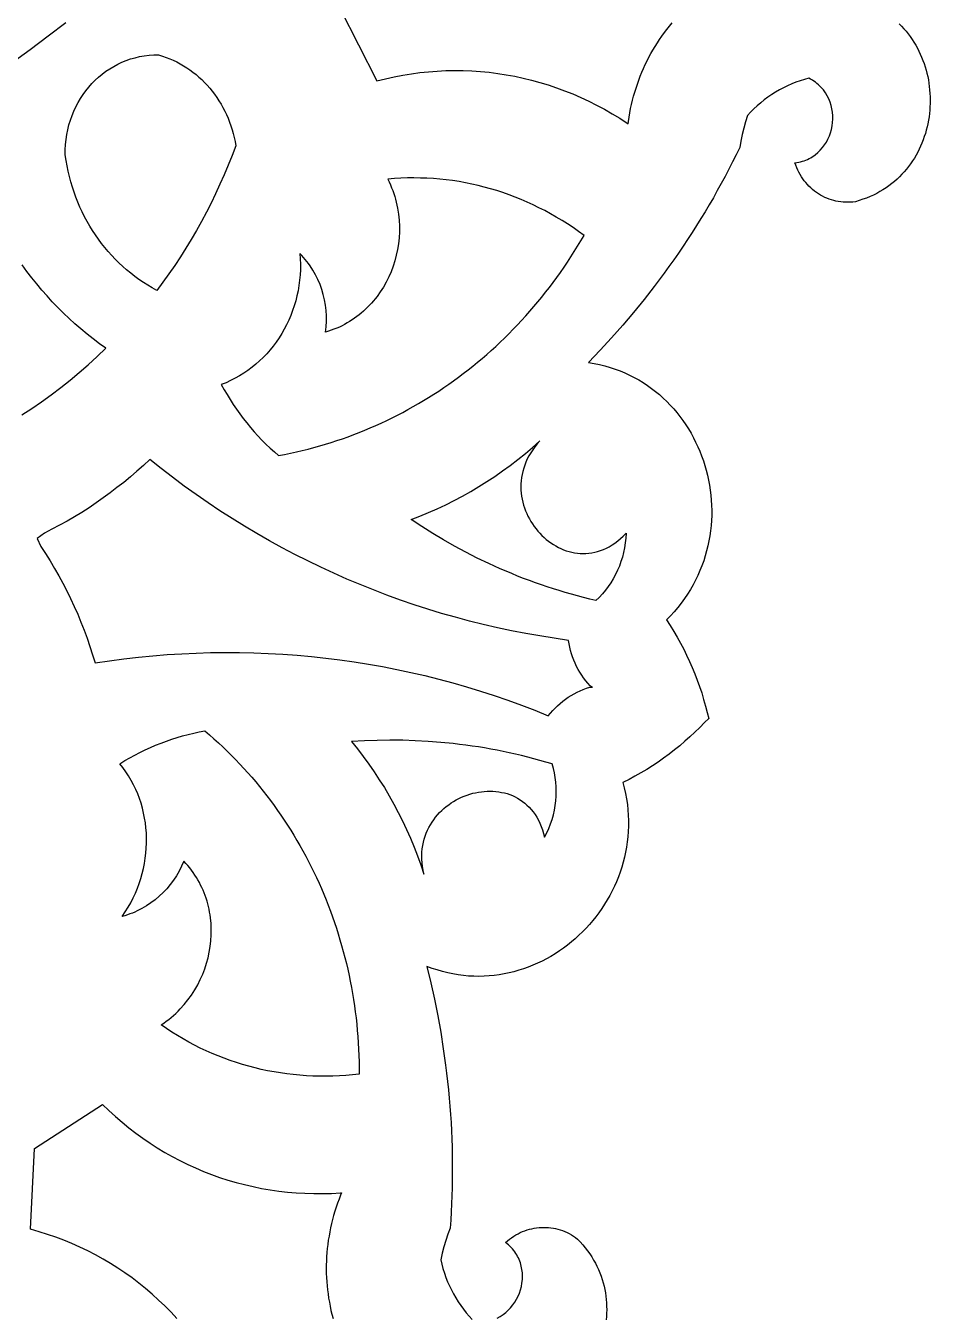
# Model space of a CAD drawing. Extents: x -261 to 261, y -261 to 261.
# Drawn here: x 179 to 261.3, y -119.2 to -1.5 of the extents above; entities that cross this region are included whole.
import ezdxf

# ---------------------------------------------------------------- set-up
doc = ezdxf.new("R2010")
doc.units = 0
doc.layers.add('COUCHE_1', color=18, linetype='CONTINUOUS')

msp = doc.modelspace()

# ---------------------------------------------------------------- linework, layer by layer
at = {"layer": 'COUCHE_1'}
for points in [[(207.59, 0), (210.94, -6.57), (211.72, -6.37), (212.5, -6.19), (213.29, -6.04), (214.08, -5.91), (214.86, -5.81), (215.65, -5.73), (216.44, -5.67), (217.23, -5.63), (218.02, -5.62), (218.81, -5.62), (219.59, -5.65), (220.38, -5.71), (221.16, -5.78), (221.94, -5.88), (222.72, -6), (223.49, -6.14), (224.26, -6.31), (225.03, -6.5), (225.79, -6.7), (226.55, -6.93), (227.3, -7.19), (228.04, -7.46), (228.78, -7.75), (229.51, -8.07), (230.23, -8.41), (230.95, -8.77), (231.66, -9.15), (232.36, -9.55), (233.05, -9.97), (233.73, -10.41), (233.81, -10.47), (233.84, -10.26), (233.9, -9.86), (233.97, -9.48), (234.04, -9.09), (234.13, -8.71), (234.22, -8.33), (234.31, -7.96), (234.42, -7.58), (234.54, -7.22), (234.66, -6.85), (234.79, -6.49), (234.92, -6.13), (235.07, -5.78), (235.22, -5.43), (235.38, -5.08), (235.54, -4.74), (235.71, -4.41), (235.89, -4.07), (236.08, -3.75), (236.28, -3.42), (236.48, -3.1), (236.69, -2.79), (236.9, -2.48), (237.12, -2.17), (237.35, -1.87), (237.58, -1.58), (237.83, -1.29)], [(177.73, -4.9), (179.37, -3.7), (181, -2.47), (182.61, -1.23)], [(258.49, -1.36), (258.71, -1.58), (258.92, -1.81), (259.13, -2.04), (259.32, -2.29), (259.51, -2.53), (259.68, -2.79), (259.85, -3.05), (260.01, -3.31), (260.16, -3.58), (260.3, -3.85), (260.43, -4.13), (260.55, -4.41), (260.67, -4.7), (260.77, -4.99), (260.87, -5.28), (260.95, -5.58), (261.03, -5.87), (261.1, -6.17), (261.16, -6.48), (261.21, -6.78), (261.25, -7.08), (261.28, -7.39), (261.31, -7.7), (261.32, -8.01), (261.33, -8.31), (261.32, -8.62), (261.31, -8.93), (261.29, -9.24), (261.26, -9.54), (261.22, -9.85), (261.17, -10.15), (261.11, -10.46), (261.05, -10.76), (260.97, -11.05), (260.89, -11.35), (260.79, -11.64), (260.69, -11.93), (260.58, -12.22), (260.46, -12.5), (260.33, -12.78), (260.19, -13.06), (260.04, -13.33), (259.89, -13.59), (259.72, -13.85), (259.55, -14.11), (259.36, -14.36), (259.17, -14.6), (258.97, -14.84), (258.76, -15.07), (258.54, -15.29), (258.31, -15.51), (258.07, -15.72), (257.83, -15.92), (257.57, -16.12), (257.31, -16.3), (257.03, -16.48), (256.75, -16.65), (256.46, -16.81), (256.16, -16.96), (255.85, -17.1), (255.53, -17.23), (255.2, -17.35), (254.86, -17.47), (254.52, -17.57), (254.29, -17.6), (254.07, -17.62), (253.84, -17.62), (253.62, -17.62), (253.4, -17.61), (253.18, -17.59), (252.96, -17.56), (252.75, -17.52), (252.54, -17.46), (252.33, -17.4), (252.12, -17.33), (251.92, -17.25), (251.72, -17.17), (251.52, -17.07), (251.33, -16.96), (251.15, -16.85), (250.97, -16.73), (250.79, -16.6), (250.62, -16.46), (250.45, -16.31), (250.29, -16.16), (250.14, -16), (249.99, -15.83), (249.85, -15.66), (249.72, -15.47), (249.6, -15.29), (249.48, -15.09), (249.37, -14.89), (249.26, -14.68), (249.17, -14.47), (249.08, -14.25), (249.01, -14.02), (249.19, -14), (249.36, -13.97), (249.53, -13.93), (249.7, -13.88), (249.86, -13.83), (250.01, -13.77), (250.16, -13.71), (250.31, -13.63), (250.45, -13.56), (250.59, -13.48), (250.73, -13.39), (250.86, -13.3), (251.1, -13.1), (251.32, -12.88), (251.53, -12.64), (251.71, -12.39), (251.88, -12.13), (252.02, -11.86), (252.15, -11.57), (252.25, -11.28), (252.34, -10.98), (252.4, -10.67), (252.44, -10.36), (252.46, -10.05), (252.45, -9.74), (252.43, -9.42), (252.38, -9.11), (252.31, -8.81), (252.21, -8.51), (252.1, -8.21), (251.95, -7.93), (251.79, -7.66), (251.6, -7.39), (251.5, -7.27), (251.39, -7.15), (251.27, -7.03), (251.15, -6.91), (251.02, -6.8), (250.89, -6.69), (250.74, -6.59), (250.6, -6.5), (250.44, -6.4), (250.28, -6.32), (249.88, -6.43), (249.49, -6.55), (249.1, -6.69), (248.72, -6.84), (248.34, -7.01), (247.97, -7.19), (247.6, -7.38), (247.25, -7.59), (246.9, -7.81), (246.55, -8.05), (246.22, -8.29), (245.89, -8.55), (245.57, -8.82), (245.27, -9.11), (244.97, -9.41), (244.68, -9.71), (244.5, -10.3), (244.35, -10.88), (244.21, -11.46), (244.08, -12.05), (243.98, -12.63), (243.98, -12.63), (243.66, -13.29), (243.33, -13.95), (242.99, -14.6), (242.65, -15.26), (242.3, -15.91), (241.94, -16.55), (241.58, -17.2), (241.21, -17.84), (240.83, -18.48), (240.44, -19.11), (240.05, -19.74), (239.65, -20.37), (239.24, -21), (238.83, -21.62), (238.41, -22.24), (237.98, -22.85), (237.54, -23.46), (237.1, -24.07), (236.65, -24.68), (236.2, -25.28), (235.27, -26.47), (234.31, -27.65), (233.33, -28.82), (232.32, -29.97), (231.28, -31.1), (230.22, -32.22), (230.22, -32.22), (230.72, -32.3), (231.21, -32.4), (231.69, -32.52), (232.17, -32.66), (232.63, -32.81), (233.08, -32.98), (233.52, -33.16), (233.95, -33.36), (234.38, -33.57), (234.79, -33.8), (235.18, -34.04), (235.57, -34.3), (235.95, -34.57), (236.31, -34.85), (236.67, -35.14), (237.01, -35.45), (237.34, -35.76), (237.66, -36.09), (237.97, -36.43), (238.26, -36.78), (238.54, -37.14), (238.81, -37.5), (239.07, -37.88), (239.32, -38.26), (239.55, -38.66), (239.77, -39.06), (239.97, -39.46), (240.17, -39.88), (240.35, -40.3), (240.51, -40.72), (240.67, -41.16), (240.81, -41.59), (240.93, -42.03), (241.05, -42.48), (241.14, -42.93), (241.23, -43.38), (241.3, -43.84), (241.35, -44.29), (241.39, -44.75), (241.42, -45.22), (241.43, -45.68), (241.43, -46.14), (241.41, -46.6), (241.37, -47.07), (241.32, -47.53), (241.26, -47.99), (241.18, -48.45), (241.08, -48.91), (240.97, -49.37), (240.84, -49.82), (240.7, -50.27), (240.54, -50.72), (240.36, -51.16), (240.17, -51.6), (239.96, -52.04), (239.74, -52.47), (239.49, -52.89), (239.23, -53.31), (238.96, -53.72), (238.66, -54.12), (238.35, -54.52), (238.02, -54.91), (237.67, -55.29), (237.31, -55.66), (237.65, -56.17), (237.98, -56.7), (238.29, -57.23), (238.59, -57.77), (238.88, -58.32), (239.15, -58.87), (239.42, -59.43), (239.66, -59.99), (239.9, -60.56), (240.12, -61.14), (240.32, -61.72), (240.52, -62.31), (240.69, -62.9), (240.86, -63.5), (241.01, -64.1), (241.17, -64.62), (240.77, -65), (240.34, -65.44), (239.9, -65.87), (239.45, -66.3), (238.99, -66.71), (238.52, -67.11), (238.04, -67.5), (237.55, -67.88), (237.05, -68.24), (236.55, -68.6), (236.03, -68.94), (235.51, -69.27), (234.98, -69.58), (234.44, -69.89), (233.9, -70.18), (233.34, -70.45), (233.47, -70.96), (233.58, -71.46), (233.67, -71.96), (233.75, -72.46), (233.8, -72.96), (233.83, -73.45), (233.85, -73.94), (233.85, -74.43), (233.83, -74.92), (233.8, -75.4), (233.74, -75.87), (233.67, -76.34), (233.59, -76.81), (233.49, -77.27), (233.37, -77.73), (233.24, -78.18), (233.09, -78.63), (232.93, -79.07), (232.76, -79.5), (232.57, -79.92), (232.37, -80.34), (232.15, -80.75), (231.92, -81.16), (231.68, -81.55), (231.43, -81.94), (231.16, -82.32), (230.89, -82.69), (230.6, -83.04), (230.3, -83.39), (229.99, -83.73), (229.67, -84.06), (229.34, -84.38), (229, -84.69), (228.65, -84.99), (228.3, -85.27), (227.93, -85.55), (227.56, -85.81), (227.17, -86.06), (226.78, -86.3), (226.39, -86.52), (225.98, -86.73), (225.57, -86.93), (225.15, -87.11), (224.73, -87.28), (224.3, -87.43), (223.86, -87.57), (223.42, -87.7), (222.98, -87.81), (222.53, -87.9), (222.08, -87.98), (221.62, -88.04), (221.16, -88.08), (220.7, -88.11), (220.23, -88.12), (219.76, -88.11), (219.29, -88.09), (218.82, -88.04), (218.34, -87.98), (217.87, -87.9), (217.39, -87.8), (216.91, -87.68), (216.44, -87.54), (215.96, -87.39), (215.48, -87.21), (215.48, -87.21), (215.84, -88.71), (216.18, -90.21), (216.48, -91.71), (216.75, -93.21), (216.99, -94.71), (217.19, -96.21), (217.29, -96.95), (217.37, -97.7), (217.45, -98.45), (217.52, -99.2), (217.58, -99.95), (217.64, -100.69), (217.69, -101.44), (217.73, -102.18), (217.76, -102.93), (217.78, -103.67), (217.8, -104.41), (217.81, -105.15), (217.81, -105.9), (217.8, -106.64), (217.79, -107.37), (217.77, -108.11), (217.74, -108.85), (217.7, -109.58), (217.66, -110.32), (217.61, -111.05), (217.61, -111.05), (217.41, -111.61), (217.22, -112.18), (217.05, -112.75), (216.89, -113.34), (216.75, -113.93), (216.85, -114.34), (216.96, -114.74), (217.09, -115.15), (217.22, -115.54), (217.38, -115.93), (217.54, -116.31), (217.72, -116.68), (217.92, -117.05), (218.12, -117.41), (218.34, -117.76), (218.57, -118.1), (218.82, -118.43), (219.07, -118.76), (219.34, -119.07), (219.62, -119.38)], [(178.6, -36.98), (179.51, -36.39), (180.4, -35.78), (181.28, -35.15), (182.15, -34.5), (183, -33.82), (183.83, -33.13), (184.66, -32.41), (185.46, -31.67), (186.25, -30.92), (185.67, -30.5), (185.1, -30.06), (184.54, -29.62), (183.98, -29.16), (183.44, -28.69), (182.91, -28.2), (182.39, -27.71), (181.88, -27.2), (181.38, -26.68), (180.9, -26.15), (180.42, -25.61), (179.96, -25.05), (179.51, -24.49), (179.07, -23.91), (178.65, -23.33)], [(192.73, -119.28), (192.19, -118.7), (191.63, -118.14), (191.06, -117.6), (190.48, -117.07), (189.88, -116.56), (189.27, -116.07), (188.64, -115.59), (188, -115.13), (187.35, -114.69), (186.68, -114.27), (186, -113.87), (185.31, -113.49), (184.61, -113.13), (183.9, -112.79), (183.17, -112.46), (182.44, -112.16), (181.69, -111.88), (180.94, -111.62), (180.17, -111.38), (179.4, -111.16), (179.77, -103.79), (185.96, -99.78), (186.54, -100.34), (187.13, -100.89), (187.74, -101.41), (188.35, -101.92), (188.98, -102.4), (189.62, -102.87), (190.28, -103.31), (190.94, -103.74), (191.62, -104.15), (192.31, -104.53), (193, -104.9), (193.71, -105.25), (194.42, -105.57), (195.15, -105.88), (195.88, -106.16), (196.62, -106.43), (197.37, -106.67), (198.13, -106.89), (198.89, -107.09), (199.66, -107.27), (200.44, -107.43), (201.22, -107.56), (202.01, -107.68), (202.8, -107.77), (203.59, -107.84), (204.39, -107.88), (205.2, -107.91), (206, -107.91), (206.81, -107.89), (207.63, -107.85), (207.72, -107.84), (207.64, -108.04), (207.5, -108.41), (207.36, -108.78), (207.23, -109.15), (207.11, -109.52), (207, -109.89), (206.9, -110.27), (206.81, -110.64), (206.72, -111.02), (206.64, -111.4), (206.58, -111.77), (206.51, -112.15), (206.46, -112.53), (206.42, -112.91), (206.38, -113.28), (206.36, -113.66), (206.34, -114.04), (206.33, -114.42), (206.33, -114.8), (206.33, -115.17), (206.35, -115.55), (206.37, -115.93), (206.4, -116.3), (206.44, -116.68), (206.49, -117.05), (206.54, -117.42), (206.61, -117.8), (206.68, -118.17), (206.76, -118.54), (206.85, -118.9), (206.95, -119.27)], [(221.88, -119.26), (222.16, -119.11), (222.43, -118.93), (222.68, -118.74), (222.91, -118.53), (223.12, -118.3), (223.32, -118.05), (223.5, -117.79), (223.66, -117.52), (223.8, -117.24), (223.92, -116.96), (224.02, -116.66), (224.1, -116.36), (224.15, -116.05), (224.19, -115.74), (224.2, -115.43), (224.19, -115.12), (224.15, -114.81), (224.09, -114.51), (224.01, -114.21), (223.89, -113.91), (223.83, -113.77), (223.76, -113.63), (223.68, -113.49), (223.59, -113.35), (223.5, -113.21), (223.4, -113.08), (223.3, -112.95), (223.18, -112.83), (223.06, -112.7), (222.94, -112.58), (222.8, -112.47), (222.66, -112.36), (222.84, -112.2), (223.02, -112.06), (223.21, -111.92), (223.4, -111.79), (223.6, -111.67), (223.8, -111.56), (224, -111.46), (224.21, -111.37), (224.42, -111.29), (224.63, -111.21), (224.84, -111.15), (225.06, -111.1), (225.27, -111.06), (225.49, -111.02), (225.71, -111), (225.92, -110.98), (226.14, -110.98), (226.36, -110.98), (226.58, -110.99), (226.79, -111.02), (227.01, -111.05), (227.22, -111.09), (227.43, -111.14), (227.64, -111.2), (227.85, -111.28), (228.05, -111.36), (228.26, -111.45), (228.45, -111.55), (228.65, -111.66), (228.84, -111.78), (229.02, -111.91), (229.2, -112.05), (229.45, -112.31), (229.69, -112.57), (229.91, -112.84), (230.12, -113.11), (230.32, -113.39), (230.5, -113.67), (230.68, -113.96), (230.84, -114.24), (230.98, -114.53), (231.12, -114.83), (231.24, -115.12), (231.36, -115.42), (231.46, -115.72), (231.55, -116.02), (231.63, -116.33), (231.69, -116.63), (231.75, -116.94), (231.79, -117.25), (231.83, -117.56), (231.85, -117.86), (231.86, -118.17), (231.87, -118.48), (231.86, -118.79), (231.84, -119.1), (231.81, -119.4)]]:
    msp.add_lwpolyline(points, dxfattribs=at)
for points in [[(191.06, -4.2), (191.41, -4.31), (191.74, -4.42), (192.07, -4.55), (192.39, -4.69), (192.71, -4.84), (193.02, -5.01), (193.32, -5.18), (193.62, -5.37), (193.91, -5.56), (194.19, -5.77), (194.47, -5.99), (194.73, -6.22), (194.99, -6.45), (195.24, -6.7), (195.48, -6.96), (195.72, -7.22), (195.94, -7.5), (196.16, -7.78), (196.36, -8.07), (196.56, -8.37), (196.75, -8.67), (196.92, -8.99), (197.09, -9.31), (197.24, -9.63), (197.39, -9.97), (197.52, -10.31), (197.65, -10.66), (197.76, -11.01), (197.86, -11.36), (197.95, -11.73), (198.02, -12.09), (198.08, -12.47), (197.75, -13.36), (197.4, -14.24), (197.03, -15.12), (196.65, -15.98), (196.25, -16.84), (195.84, -17.69), (195.41, -18.53), (194.97, -19.36), (194.51, -20.18), (194.03, -21), (193.55, -21.8), (193.05, -22.59), (192.53, -23.37), (192, -24.14), (191.45, -24.9), (190.89, -25.65), (190.48, -25.42), (190.07, -25.18), (189.67, -24.92), (189.27, -24.66), (188.89, -24.38), (188.52, -24.09), (188.15, -23.78), (187.8, -23.47), (187.45, -23.14), (187.11, -22.81), (186.79, -22.46), (186.47, -22.11), (186.16, -21.74), (185.87, -21.37), (185.58, -20.98), (185.31, -20.59), (185.05, -20.19), (184.79, -19.78), (184.55, -19.36), (184.32, -18.93), (184.11, -18.5), (183.9, -18.06), (183.71, -17.61), (183.53, -17.15), (183.36, -16.69), (183.21, -16.23), (183.07, -15.75), (182.94, -15.27), (182.82, -14.79), (182.72, -14.3), (182.64, -13.8), (182.56, -13.3), (182.56, -12.83), (182.59, -12.36), (182.63, -11.9), (182.7, -11.45), (182.79, -11.01), (182.9, -10.57), (183.03, -10.14), (183.18, -9.72), (183.34, -9.32), (183.53, -8.92), (183.73, -8.54), (183.95, -8.16), (184.19, -7.8), (184.44, -7.46), (184.71, -7.12), (184.99, -6.81), (185.29, -6.5), (185.6, -6.22), (185.93, -5.94), (186.26, -5.69), (186.61, -5.46), (186.97, -5.24), (187.34, -5.04), (187.72, -4.86), (188.11, -4.7), (188.51, -4.56), (188.92, -4.45), (189.33, -4.35), (189.76, -4.28), (190.19, -4.23), (190.62, -4.2)], [(211.94, -15.5), (212.06, -15.76), (212.18, -16.02), (212.28, -16.29), (212.38, -16.55), (212.48, -16.82), (212.56, -17.08), (212.64, -17.35), (212.71, -17.62), (212.82, -18.16), (212.91, -18.7), (212.96, -19.24), (212.99, -19.78), (212.99, -20.32), (212.96, -20.86), (212.91, -21.39), (212.82, -21.91), (212.71, -22.43), (212.58, -22.94), (212.42, -23.45), (212.23, -23.94), (212.02, -24.42), (211.79, -24.89), (211.53, -25.34), (211.25, -25.78), (210.95, -26.2), (210.79, -26.41), (210.62, -26.61), (210.45, -26.8), (210.28, -26.99), (210.09, -27.18), (209.91, -27.36), (209.72, -27.54), (209.52, -27.71), (209.32, -27.87), (209.11, -28.03), (208.9, -28.18), (208.68, -28.33), (208.46, -28.47), (208.23, -28.61), (208, -28.74), (207.77, -28.86), (207.53, -28.98), (207.28, -29.08), (207.03, -29.19), (206.78, -29.28), (206.52, -29.37), (206.26, -29.45), (206.32, -28.95), (206.34, -28.45), (206.34, -27.96), (206.31, -27.47), (206.26, -26.98), (206.17, -26.5), (206.06, -26.02), (205.93, -25.56), (205.76, -25.1), (205.57, -24.66), (205.36, -24.22), (205.12, -23.81), (204.86, -23.4), (204.72, -23.2), (204.57, -23.01), (204.42, -22.83), (204.26, -22.64), (204.1, -22.46), (203.93, -22.29), (203.96, -22.78), (203.98, -23.27), (203.97, -23.76), (203.95, -24.24), (203.9, -24.72), (203.84, -25.2), (203.76, -25.67), (203.66, -26.13), (203.55, -26.59), (203.41, -27.04), (203.26, -27.49), (203.1, -27.92), (202.92, -28.35), (202.72, -28.77), (202.5, -29.18), (202.27, -29.58), (202.03, -29.97), (201.77, -30.35), (201.5, -30.72), (201.21, -31.07), (200.91, -31.42), (200.59, -31.75), (200.26, -32.06), (199.92, -32.37), (199.57, -32.65), (199.2, -32.93), (198.83, -33.19), (198.44, -33.43), (198.04, -33.65), (197.62, -33.86), (197.2, -34.05), (196.77, -34.22), (197.03, -34.69), (197.29, -35.14), (197.57, -35.59), (197.85, -36.04), (198.15, -36.47), (198.45, -36.9), (198.77, -37.31), (199.09, -37.72), (199.42, -38.13), (199.76, -38.52), (200.11, -38.9), (200.47, -39.28), (200.84, -39.64), (201.22, -40), (201.6, -40.35), (201.99, -40.68), (202.53, -40.58), (203.07, -40.47), (203.61, -40.36), (204.14, -40.23), (204.67, -40.1), (205.2, -39.96), (205.73, -39.81), (206.25, -39.66), (206.77, -39.5), (207.29, -39.33), (207.81, -39.16), (208.32, -38.97), (208.83, -38.78), (209.34, -38.59), (209.84, -38.38), (210.34, -38.17), (210.84, -37.95), (211.34, -37.73), (211.83, -37.5), (212.32, -37.26), (212.81, -37.01), (213.29, -36.76), (213.77, -36.5), (214.25, -36.23), (214.72, -35.96), (215.19, -35.68), (215.65, -35.4), (216.12, -35.11), (216.57, -34.81), (217.03, -34.5), (217.48, -34.19), (217.93, -33.87), (218.37, -33.55), (218.81, -33.22), (219.24, -32.88), (219.67, -32.54), (220.1, -32.19), (220.52, -31.84), (220.94, -31.48), (221.35, -31.11), (221.76, -30.74), (222.17, -30.36), (222.57, -29.98), (222.96, -29.59), (223.35, -29.19), (223.74, -28.79), (224.12, -28.38), (224.49, -27.97), (224.87, -27.55), (225.23, -27.12), (225.59, -26.7), (225.95, -26.26), (226.3, -25.82), (226.65, -25.37), (226.99, -24.92), (227.32, -24.47), (227.65, -24), (227.98, -23.54), (228.3, -23.06), (228.61, -22.59), (228.92, -22.1), (229.22, -21.62), (229.52, -21.12), (229.81, -20.63), (229.31, -20.27), (228.82, -19.92), (228.31, -19.59), (227.8, -19.27), (227.28, -18.96), (226.76, -18.66), (226.24, -18.38), (225.7, -18.11), (225.17, -17.85), (224.63, -17.6), (224.08, -17.37), (223.53, -17.15), (222.98, -16.94), (222.42, -16.74), (221.86, -16.56), (221.29, -16.39), (220.72, -16.24), (220.15, -16.09), (219.58, -15.96), (219, -15.85), (218.42, -15.74), (217.84, -15.65), (217.25, -15.58), (216.67, -15.51), (216.08, -15.46), (215.49, -15.43), (214.9, -15.41), (214.31, -15.4), (213.72, -15.4), (213.12, -15.42), (212.53, -15.46)], [(225.78, -39.36), (225.54, -39.63), (225.33, -39.9), (225.13, -40.17), (224.95, -40.44), (224.79, -40.72), (224.64, -41), (224.51, -41.28), (224.4, -41.56), (224.31, -41.85), (224.23, -42.13), (224.16, -42.42), (224.11, -42.7), (224.08, -42.98), (224.06, -43.27), (224.05, -43.55), (224.06, -43.83), (224.09, -44.11), (224.12, -44.38), (224.17, -44.65), (224.23, -44.92), (224.3, -45.19), (224.38, -45.45), (224.48, -45.71), (224.58, -45.96), (224.7, -46.21), (224.83, -46.45), (224.96, -46.69), (225.11, -46.92), (225.26, -47.14), (225.43, -47.36), (225.6, -47.57), (225.78, -47.77), (225.97, -47.96), (226.16, -48.14), (226.36, -48.32), (226.57, -48.48), (226.79, -48.64), (227.01, -48.79), (227.24, -48.92), (227.47, -49.05), (227.7, -49.16), (227.94, -49.26), (228.19, -49.35), (228.44, -49.43), (228.69, -49.49), (228.94, -49.54), (229.2, -49.58), (229.46, -49.6), (229.72, -49.61), (229.98, -49.61), (230.25, -49.59), (230.51, -49.55), (230.78, -49.5), (231.04, -49.43), (231.31, -49.34), (231.57, -49.24), (231.84, -49.12), (232.1, -48.99), (232.36, -48.83), (232.62, -48.66), (232.88, -48.46), (233.13, -48.25), (233.38, -48.02), (233.63, -47.77), (233.61, -48.21), (233.56, -48.65), (233.49, -49.08), (233.41, -49.51), (233.3, -49.93), (233.17, -50.34), (233.03, -50.75), (232.86, -51.14), (232.68, -51.53), (232.47, -51.9), (232.25, -52.27), (232.01, -52.62), (231.75, -52.96), (231.48, -53.29), (231.19, -53.6), (230.88, -53.89), (230.32, -53.76), (229.76, -53.62), (229.21, -53.47), (228.66, -53.32), (228.1, -53.16), (227.55, -52.99), (227.01, -52.82), (226.46, -52.64), (225.92, -52.46), (225.37, -52.27), (224.83, -52.07), (224.3, -51.87), (223.76, -51.66), (223.23, -51.44), (222.7, -51.22), (222.17, -50.99), (221.12, -50.52), (220.07, -50.02), (219.04, -49.49), (218.02, -48.94), (217.01, -48.37), (216.02, -47.78), (215.03, -47.16), (214.05, -46.52), (214.85, -46.21), (215.65, -45.88), (216.43, -45.53), (217.21, -45.17), (217.97, -44.78), (218.73, -44.38), (219.48, -43.96), (220.22, -43.52), (220.95, -43.06), (221.68, -42.58), (222.39, -42.09), (223.09, -41.58), (223.78, -41.05), (224.46, -40.51), (225.12, -39.94)], [(180.01, -48.23), (180.33, -48.97), (180.76, -49.62), (181.17, -50.29), (181.58, -50.96), (181.96, -51.63), (182.34, -52.32), (182.7, -53.01), (183.04, -53.72), (183.37, -54.43), (183.69, -55.14), (183.99, -55.87), (184.28, -56.6), (184.55, -57.33), (184.81, -58.08), (185.05, -58.83), (185.28, -59.58), (186.59, -59.39), (187.9, -59.21), (189.22, -59.06), (190.53, -58.93), (191.85, -58.82), (193.17, -58.74), (194.48, -58.67), (195.8, -58.63), (197.11, -58.62), (198.43, -58.62), (199.74, -58.65), (201.05, -58.7), (202.36, -58.78), (203.67, -58.87), (204.98, -58.99), (206.28, -59.13), (207.58, -59.29), (208.88, -59.48), (210.17, -59.68), (211.46, -59.91), (212.75, -60.17), (214.03, -60.44), (215.31, -60.73), (216.58, -61.05), (217.85, -61.39), (219.11, -61.75), (220.37, -62.14), (221.62, -62.54), (222.86, -62.97), (224.1, -63.42), (225.33, -63.89), (226.55, -64.39), (226.75, -64.14), (226.96, -63.91), (227.17, -63.68), (227.4, -63.47), (227.63, -63.26), (227.87, -63.06), (228.12, -62.88), (228.37, -62.7), (228.64, -62.54), (228.9, -62.38), (229.18, -62.24), (229.46, -62.11), (229.74, -61.99), (230.03, -61.88), (230.33, -61.79), (230.58, -61.78), (230.36, -61.65), (230.16, -61.42), (229.96, -61.19), (229.77, -60.94), (229.59, -60.69), (229.43, -60.43), (229.27, -60.16), (229.13, -59.89), (229, -59.61), (228.87, -59.32), (228.76, -59.03), (228.67, -58.74), (228.58, -58.44), (228.51, -58.13), (228.44, -57.83), (228.4, -57.52), (227.09, -57.33), (225.79, -57.12), (224.49, -56.9), (223.2, -56.64), (221.91, -56.37), (220.63, -56.07), (219.36, -55.76), (218.09, -55.42), (216.83, -55.06), (215.58, -54.67), (214.33, -54.27), (213.09, -53.85), (211.86, -53.4), (210.63, -52.93), (209.42, -52.44), (208.21, -51.93), (207.01, -51.4), (205.82, -50.85), (204.64, -50.28), (203.47, -49.69), (202.31, -49.08), (201.15, -48.44), (200.01, -47.79), (198.88, -47.12), (197.76, -46.43), (196.65, -45.72), (195.56, -44.99), (194.47, -44.23), (193.4, -43.46), (192.33, -42.67), (191.28, -41.87), (190.25, -41.04), (189.67, -41.58), (189.09, -42.11), (188.49, -42.62), (187.89, -43.13), (187.27, -43.61), (186.65, -44.09), (186.02, -44.55), (185.38, -45), (184.73, -45.44), (184.07, -45.86), (183.4, -46.27), (182.73, -46.66), (182.04, -47.04), (181.35, -47.4), (180.66, -47.75)], [(191.29, -92.54), (191.53, -92.38), (191.76, -92.21), (191.99, -92.04), (192.21, -91.86), (192.42, -91.67), (192.63, -91.49), (192.83, -91.29), (193.02, -91.09), (193.39, -90.68), (193.73, -90.26), (194.05, -89.82), (194.35, -89.36), (194.62, -88.9), (194.86, -88.42), (195.08, -87.93), (195.27, -87.43), (195.43, -86.93), (195.57, -86.42), (195.68, -85.91), (195.77, -85.39), (195.83, -84.87), (195.86, -84.34), (195.86, -83.82), (195.84, -83.3), (195.79, -82.78), (195.75, -82.53), (195.71, -82.27), (195.66, -82.01), (195.6, -81.76), (195.54, -81.51), (195.47, -81.26), (195.39, -81.01), (195.3, -80.76), (195.21, -80.52), (195.11, -80.28), (195, -80.04), (194.89, -79.8), (194.77, -79.57), (194.64, -79.34), (194.5, -79.11), (194.36, -78.89), (194.21, -78.67), (194.05, -78.45), (193.89, -78.24), (193.72, -78.03), (193.54, -77.83), (193.35, -77.63), (193.15, -78.09), (192.93, -78.53), (192.68, -78.96), (192.41, -79.37), (192.11, -79.76), (191.8, -80.14), (191.47, -80.49), (191.12, -80.83), (190.75, -81.14), (190.36, -81.43), (189.96, -81.7), (189.54, -81.94), (189.11, -82.16), (188.89, -82.26), (188.67, -82.36), (188.45, -82.44), (188.22, -82.52), (187.99, -82.6), (187.75, -82.66), (188.03, -82.25), (188.29, -81.83), (188.52, -81.41), (188.74, -80.98), (188.95, -80.54), (189.13, -80.1), (189.3, -79.65), (189.44, -79.2), (189.57, -78.75), (189.68, -78.29), (189.77, -77.83), (189.85, -77.37), (189.91, -76.91), (189.94, -76.44), (189.96, -75.98), (189.96, -75.52), (189.95, -75.06), (189.91, -74.6), (189.86, -74.15), (189.79, -73.7), (189.7, -73.25), (189.59, -72.8), (189.46, -72.36), (189.32, -71.93), (189.16, -71.51), (188.98, -71.09), (188.78, -70.67), (188.56, -70.27), (188.33, -69.87), (188.08, -69.49), (187.81, -69.11), (187.52, -68.75), (187.97, -68.47), (188.43, -68.21), (188.89, -67.96), (189.36, -67.72), (189.84, -67.49), (190.31, -67.27), (190.79, -67.07), (191.28, -66.87), (191.77, -66.69), (192.26, -66.52), (192.75, -66.37), (193.25, -66.22), (193.75, -66.09), (194.26, -65.97), (194.76, -65.86), (195.27, -65.76), (195.69, -66.12), (196.1, -66.49), (196.51, -66.85), (196.91, -67.23), (197.3, -67.61), (197.69, -67.99), (198.07, -68.38), (198.45, -68.78), (198.82, -69.18), (199.18, -69.58), (199.54, -69.99), (199.9, -70.41), (200.24, -70.83), (200.58, -71.25), (200.92, -71.68), (201.25, -72.11), (201.57, -72.55), (201.89, -73), (202.2, -73.44), (202.5, -73.89), (202.8, -74.35), (203.09, -74.81), (203.38, -75.27), (203.66, -75.74), (203.93, -76.21), (204.2, -76.69), (204.46, -77.17), (204.71, -77.65), (204.96, -78.14), (205.2, -78.63), (205.44, -79.13), (205.67, -79.63), (205.89, -80.13), (206.1, -80.63), (206.31, -81.14), (206.51, -81.65), (206.71, -82.17), (206.9, -82.69), (207.08, -83.21), (207.25, -83.73), (207.42, -84.26), (207.58, -84.79), (207.73, -85.32), (207.88, -85.86), (208.02, -86.4), (208.16, -86.94), (208.28, -87.48), (208.4, -88.03), (208.51, -88.57), (208.62, -89.13), (208.72, -89.68), (208.81, -90.23), (208.89, -90.79), (208.97, -91.35), (209.04, -91.91), (209.1, -92.47), (209.15, -93.04), (209.2, -93.61), (209.24, -94.17), (209.28, -94.74), (209.3, -95.32), (209.32, -95.89), (209.33, -96.46), (209.33, -97.04), (208.73, -97.1), (208.12, -97.15), (207.52, -97.19), (206.92, -97.21), (206.31, -97.22), (205.71, -97.22), (205.12, -97.2), (204.52, -97.17), (203.92, -97.13), (203.33, -97.07), (202.74, -97), (202.16, -96.92), (201.57, -96.82), (200.99, -96.71), (200.41, -96.59), (199.84, -96.45), (199.27, -96.3), (198.7, -96.14), (198.14, -95.96), (197.58, -95.78), (197.03, -95.58), (196.48, -95.36), (195.94, -95.14), (195.4, -94.9), (194.86, -94.65), (194.34, -94.38), (193.81, -94.11), (193.3, -93.82), (192.79, -93.52), (192.28, -93.21), (191.79, -92.88)], [(215.21, -78.8), (215.14, -78.45), (215.09, -78.11), (215.05, -77.78), (215.03, -77.45), (215.03, -77.13), (215.04, -76.81), (215.07, -76.51), (215.12, -76.21), (215.18, -75.91), (215.25, -75.63), (215.34, -75.35), (215.44, -75.08), (215.55, -74.81), (215.67, -74.56), (215.81, -74.31), (215.96, -74.08), (216.12, -73.85), (216.28, -73.62), (216.46, -73.41), (216.65, -73.21), (216.84, -73.02), (217.05, -72.83), (217.26, -72.65), (217.48, -72.49), (217.7, -72.33), (217.93, -72.19), (218.17, -72.05), (218.41, -71.92), (218.65, -71.81), (218.9, -71.7), (219.16, -71.61), (219.41, -71.52), (219.67, -71.45), (219.93, -71.39), (220.2, -71.34), (220.46, -71.3), (220.72, -71.27), (220.99, -71.25), (221.25, -71.25), (221.51, -71.26), (221.78, -71.28), (222.03, -71.31), (222.29, -71.36), (222.55, -71.41), (222.8, -71.48), (223.04, -71.57), (223.28, -71.66), (223.52, -71.77), (223.75, -71.89), (223.98, -72.03), (224.19, -72.18), (224.41, -72.34), (224.61, -72.52), (224.81, -72.71), (224.99, -72.92), (225.17, -73.14), (225.34, -73.38), (225.5, -73.63), (225.65, -73.89), (225.78, -74.17), (225.91, -74.47), (226.02, -74.78), (226.12, -75.11), (226.21, -75.45), (226.41, -75.05), (226.59, -74.65), (226.75, -74.24), (226.89, -73.83), (227.01, -73.41), (227.1, -72.99), (227.18, -72.57), (227.23, -72.14), (227.27, -71.71), (227.28, -71.29), (227.27, -70.86), (227.24, -70.43), (227.18, -70.01), (227.11, -69.59), (227.01, -69.18), (226.89, -68.77), (226.34, -68.6), (225.79, -68.45), (225.24, -68.3), (224.68, -68.15), (224.12, -68.01), (223.56, -67.88), (223, -67.76), (222.44, -67.64), (221.88, -67.53), (221.31, -67.42), (220.75, -67.32), (220.18, -67.23), (219.61, -67.14), (219.04, -67.06), (218.47, -66.99), (217.9, -66.92), (216.75, -66.81), (215.6, -66.72), (214.44, -66.66), (213.29, -66.62), (212.13, -66.61), (210.96, -66.63), (209.8, -66.67), (208.63, -66.74), (209.17, -67.41), (209.69, -68.09), (210.2, -68.78), (210.69, -69.49), (211.16, -70.21), (211.62, -70.93), (212.06, -71.67), (212.48, -72.43), (212.88, -73.19), (213.27, -73.96), (213.64, -74.74), (213.99, -75.54), (214.32, -76.34), (214.64, -77.15), (214.93, -77.97)]]:
    msp.add_lwpolyline(points, close=True, dxfattribs=at)

doc.saveas('drawing.dxf')
